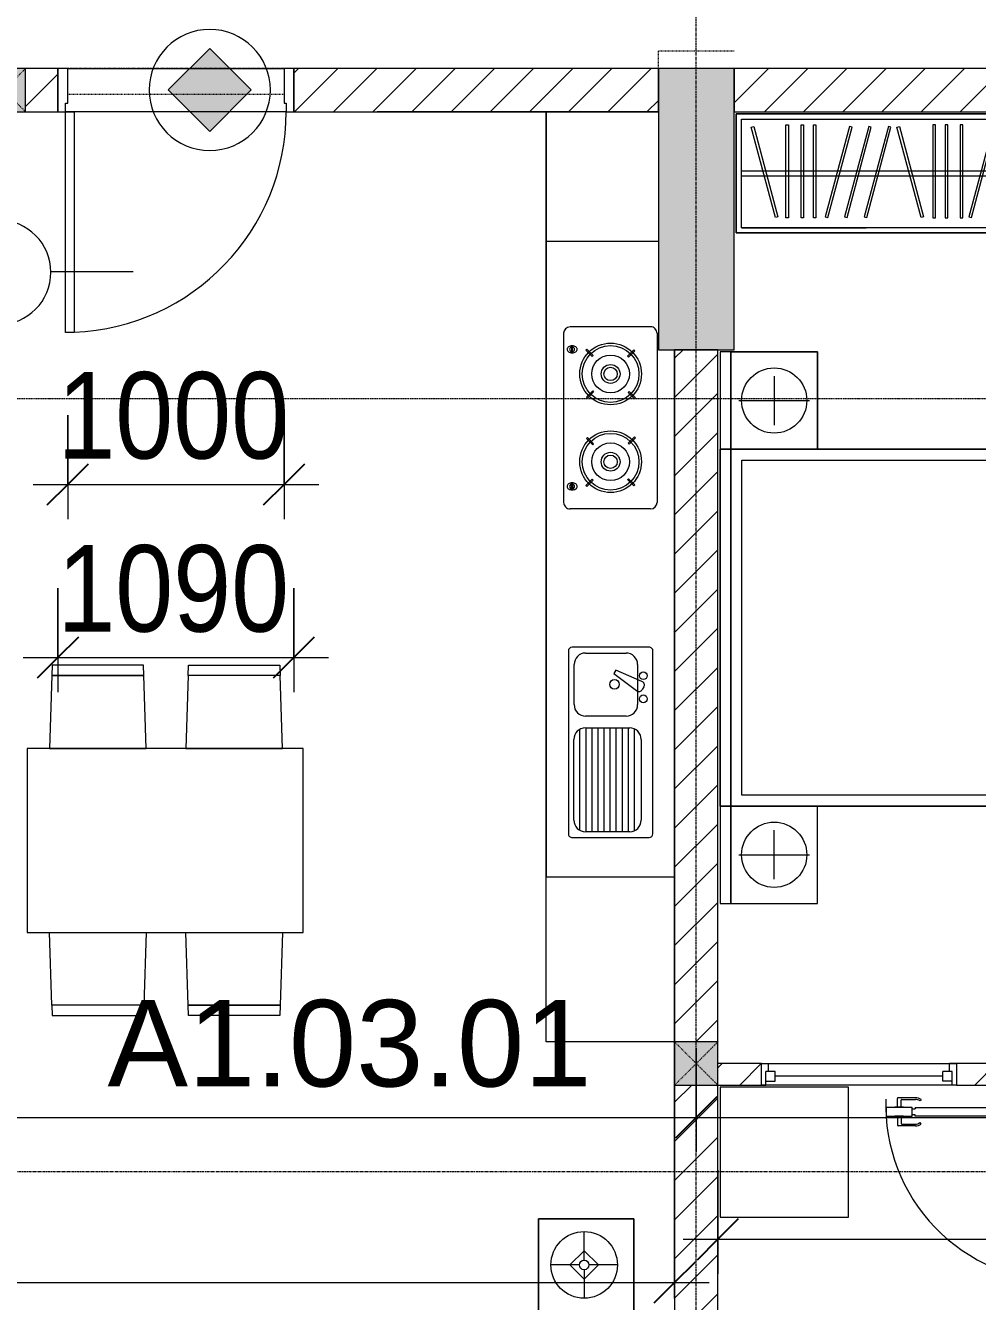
# Model space of a CAD drawing. Header units: millimetres. Extents: x 1591 to 240306, y -15958 to 82755.
# Drawn here: x 60654 to 65054, y 27837 to 33735 of the extents above; entities that cross this region are included whole.
import ezdxf

# ---------------------------------------------------------------- set-up
doc = ezdxf.new("R2010")
doc.units = ezdxf.units.MM
for name, pattern in [('Dash', [6, 3, -3]), ('Dash 1_8_', [6.35, 3.175, -3.175]), ('Dash Dot 3_16_', [7.9375, 4.7625, -1.5875, 0, -1.5875]), ('Grid Line', [22.225, 12.7, -3.175, 3.175, -3.175])]:
    doc.linetypes.add(name, pattern=pattern)
for name, color, linetype, lineweight in [('0-1', 7, 'Continuous', 5), ('A-ANNO-DIMS', 211, 'Continuous', 9), ('A-ANNO-DIMS-160', 211, 'Continuous', 9), ('A-ANNO-NOTE', 131, 'Continuous', 9), ('A-AREA', 32, 'Dash 1_8_', 9), ('A-AREA-IDEN', 2, 'Continuous', 9), ('A-DETL-GENF-1', 9, 'Continuous', 9), ('A-DETL-GENF-2', 1, 'Continuous', 9), ('A-DOOR-1', 254, 'Continuous', 9), ('A-DOOR-2', 9, 'Continuous', 9), ('A-DOOR-3', 1, 'Continuous', 9), ('A-DOOR-FRAM-1', 1, 'Continuous', 9), ('A-DOOR-IDEN', 31, 'Continuous', 9), ('A-FLOR-2', 9, 'Continuous', 9), ('A-GLAZ-1', 254, 'Continuous', 9), ('A-GLAZ-2', 9, 'Continuous', 9), ('A-WALL', 113, 'Continuous', 9), ('A-WALL-1', 253, 'Continuous', 18), ('A-WALL-2', 9, 'Continuous', 9), ('A-WALL-3', 113, 'Continuous', 18), ('A-WALL-PATT-1', 10, 'Continuous', 9), ('A-WALL-PATT-2', 111, 'Continuous', 9), ('G-ANNO-SYMB-1', 111, 'Dash Dot 3_16_', 18), ('G-IMPT-1', 254, 'Continuous', 9), ('I-FURN', 30, 'Continuous', 9), ('I-FURN-1', 254, 'Continuous', 9), ('S-COLS', 52, 'Continuous', 9), ('S-COLS-1', 52, 'Continuous', 5), ('S-COLS-2', 7, 'Continuous', 18), ('S-COLS-5', 52, 'Continuous', 18), ('S-COLS-HDLN', 52, 'Dash', 9), ('S-GRID-1', 1, 'Grid Line', 9)]:
    doc.layers.add(name, color=color, linetype=linetype, lineweight=lineweight)
doc.styles.add('Arial_6', font='arial_0.ttf', dxfattribs={"height": 400})
doc.styles.add('UTM Avo', font='UTM Avo.ttf', dxfattribs={"width": 0.9, "height": 400})
doc.dimstyles.new('1_Dim_chi_tiet_2_5', dxfattribs={"dimscale": 304.8, "dimtxt": 399.720379, "dimasz": 0.629921, "dimexe": 0.524934, "dimexo": 0.0625, "dimgap": 0.052493, "dimtad": 1, "dimdec": 0, "dimrnd": 5, "dimzin": 0, "dimdsep": 46, "dimtxsty": 'UTM Avo', "dimblk1": 'OBLIQUE', "dimblk2": 'OBLIQUE', "dimsah": 1, "dimcen": 0.09, "dimdle": 0.524934, "dimazin": 0, "dimtfac": 1, "dimtdec": 4, "dimtix": 1, "dimtmove": 0, "dimatfit": 3, "dimfxl": 1.049869, "dimfxlon": 1, "dimtvp": 1, "dimtolj": 1, "dimtzin": 0, "dimarcsym": 2})
doc.dimstyles.new('1_Dim_chi_tiet_2_5_1', dxfattribs={"dimscale": 304.8, "dimtxt": 399.720379, "dimasz": 0.629921, "dimexe": 0.524934, "dimexo": 0.0625, "dimgap": 0.052493, "dimtad": 1, "dimdec": 0, "dimrnd": 5, "dimzin": 0, "dimdsep": 46, "dimtxsty": 'UTM Avo', "dimblk1": 'OBLIQUE', "dimblk2": 'OBLIQUE', "dimsah": 1, "dimcen": 0.09, "dimdle": 0.524934, "dimazin": 0, "dimtfac": 1, "dimtdec": 4, "dimtix": 1, "dimtmove": 0, "dimatfit": 3, "dimfxl": 1.049869, "dimfxlon": 1, "dimtvp": 1, "dimtolj": 1, "dimtzin": 0, "dimarcsym": 2})
pattern_1 = [(45, (11001.35, 0), (-90.50967, 90.50967), [])]

# ---------------------------------------------------------------- blocks, each defined once
blk = doc.blocks.new('NCV_TKTC_KET CAU_rvt-1-TKCS_MB TẦNG 3-4')
at = {"layer": 'S-COLS-1'}
blk.add_hatch(color=256, dxfattribs=at).paths.add_polyline_path([(52927.6, 32236.9), (52927.6, 33536.9), (52577.6, 33536.9), (52577.6, 32236.9)])
at = {"layer": 'S-COLS-2'}
for p, q in [((52927.6, 33536.9), (52577.6, 33536.9)), ((52577.6, 33536.9), (52577.6, 32236.9)), ((52927.6, 32236.9), (52927.6, 33536.9)), ((52577.6, 32236.9), (52927.6, 32236.9))]:
    blk.add_line(p, q, dxfattribs=at)
blk = doc.blocks.new('M_Fixed - 900 x 1400-901190-TKCS_MB TẦNG 3-4')
at = {"layer": 'A-GLAZ-2'}
for p, q in [((-450, 63), (-431, 63)), ((-431, 63), (-431, 0)), ((431, 63), (431, 0)), ((448.9, 63), (431, 63)), ((-431, 44), (-387, 44)), ((-387, 44), (-387, 0)), ((-387, 22), (387, 22)), ((387, 44), (387, 0)), ((431, 44), (387, 44)), ((-450, -37), (-418, -37)), ((-431, 0), (-387, 0)), ((-418, 0), (-418, -37)), ((387, 0), (431, 0)), ((418, 0), (418, -37)), ((450, -37), (418, -37))]:
    blk.add_line(p, q, dxfattribs=at)
blk = doc.blocks.new('GIUONG NGU-2TAB-1600x2000 - GIUONG NGU-2TAB-1600x2000-885815-TKCS_MB TẦNG 3-4')
at = {"layer": 'I-FURN-1'}
for p, q in [((458.5, 0), (8.5, 0)), ((8.5, 0), (8.5, -50)), ((458.5, -50), (458.5, 0)), ((2108.2, 0), (458.5, 0)), ((458.5, 0), (458.5, -50)), ((458.5, 0), (2108.2, 0)), ((2108.2, -50), (2108.2, 0)), ((458.5, -50), (8.5, -50)), ((8.5, -50), (8.5, -450.3)), ((8.5, -50), (458.5, -50)), ((458.5, -50), (8.5, -50)), ((8.5, -50), (8.5, -450.3)), ((458.5, -450.3), (458.5, -50)), ((2108.2, -50), (458.5, -50)), ((458.5, -50), (458.5, -1938.9)), ((458.5, -50), (2108.2, -50)), ((458.5, -1938.9), (458.5, -50)), ((458.5, -450.3), (458.5, -50)), ((458.5, -50), (2108.2, -50)), ((2558.2, 0), (2108.2, 0)), ((2108.2, 0), (2108.2, -50)), ((2558.2, -50), (2108.2, -50)), ((2108.2, -50), (2108.2, -450.3)), ((2108.2, -1938.9), (2108.2, -50)), ((2108.2, -50), (2558.2, -50)), ((2108.2, -50), (2558.2, -50)), ((2108.2, -450.3), (2108.2, -50)), ((2108.2, -50), (2108.2, -1938.9)), ((2558.2, -50), (2558.2, 0)), ((2558.2, -450.3), (2558.2, -50)), ((2558.2, -50), (2558.2, -450.3)), ((233.5, -86.8), (233.5, -413.5)), ((508.5, -100), (2058.2, -100)), ((508.5, -1938.9), (508.5, -100)), ((2058.2, -100), (2058.2, -1938.9)), ((2333.2, -86.8), (2333.2, -413.5)), ((120.2, -250.2), (346.8, -250.2)), ((2446.5, -250.2), (2219.8, -250.2)), ((8.5, -450.3), (458.5, -450.3)), ((8.5, -450.3), (458.5, -450.3)), ((2108.2, -450.3), (2558.2, -450.3)), ((2558.2, -450.3), (2108.2, -450.3)), ((1997.1, -2000), (569.6, -2000)), ((569.6, -2050), (1997.1, -2050)), ((1997.1, -2050), (569.6, -2050))]:
    blk.add_line(p, q, dxfattribs=at)
for centre in [(233.5, -250.2), (2333.2, -250.2)]:
    blk.add_circle(centre, 150.7, dxfattribs=at)
for centre, radius, start, end in [((569.6, -1938.9), 111.1, 180, 270), ((569.6, -1938.9), 111.1, 180, 270), ((569.6, -1938.9), 61.1, 180, 270), ((1997.1, -1938.9), 111.1, 270, 360), ((1997.1, -1938.9), 61.1, 270, 0), ((1997.1, -1938.9), 111.1, 270, 0)]:
    blk.add_arc(centre, radius, start, end, dxfattribs=at)
blk = doc.blocks.new('TU QUAN AO-SUITE ROOM_3 - TU QUAN AO-SUITE ROOM_3-885817-TKCS_MB TẦNG 3-4')
at = {"layer": 'I-FURN-1'}
for p, q in [((0, 0), (-550, 0)), ((-550, 0), (-550, -1500)), ((-550, -1500), (-550, 0)), ((-550, 0), (0, 0)), ((0, -1500), (0, 0)), ((0, 0), (0, -1500)), ((-550, -24), (-550, -576)), ((-526, -24), (-24, -24)), ((-526, -1476), (-526, -24)), ((-526, -24), (-526, -600)), ((-287, -24), (-287, -576)), ((-263, -24), (-263, -576)), ((-24, -24), (-24, -1476)), ((-478.3, -181.1), (-61.3, -69.4)), ((-58.2, -80.9), (-475.2, -192.7)), ((-61.3, -69.4), (-58.2, -80.9)), ((-480.1, -229.7), (-50.1, -229.7)), ((-480.1, -241.7), (-480.1, -229.7)), ((-475.2, -192.7), (-478.3, -181.1)), ((-50.1, -229.7), (-50.1, -241.7)), ((-50.1, -241.7), (-480.1, -241.7)), ((-480.1, -299.2), (-50.1, -299.2)), ((-480.1, -311.2), (-480.1, -299.2)), ((-50.1, -311.2), (-480.1, -311.2)), ((-50.1, -299.2), (-50.1, -311.2)), ((-480.1, -356.4), (-50.1, -356.4)), ((-480.1, -368.4), (-480.1, -356.4)), ((-50.1, -368.4), (-480.1, -368.4)), ((-475.2, -411.5), (-478.3, -423.1)), ((-58.2, -523.3), (-475.2, -411.5)), ((-50.1, -356.4), (-50.1, -368.4)), ((-478.3, -423.1), (-61.3, -534.9)), ((-475.2, -500.3), (-478.3, -511.9)), ((-478.3, -511.9), (-61.3, -623.6)), ((-58.2, -612.1), (-475.2, -500.3)), ((-61.3, -534.9), (-58.2, -523.3)), ((-287, -576), (-287, -1476)), ((-263, -576), (-263, -1476)), ((-526, -1476), (-526, -600)), ((-475.2, -591.5), (-478.3, -603.1)), ((-478.3, -603.1), (-61.3, -714.9)), ((-58.2, -703.3), (-475.2, -591.5)), ((-61.3, -623.6), (-58.2, -612.1)), ((-61.3, -714.9), (-58.2, -703.3)), ((-478.3, -853.9), (-61.3, -742.1)), ((-58.2, -753.7), (-475.2, -865.5)), ((-61.3, -742.1), (-58.2, -753.7)), ((-475.2, -865.5), (-478.3, -853.9)), ((-480.1, -908.6), (-480.1, -920.6)), ((-480.1, -908.6), (-480.1, -920.6)), ((-50.1, -908.6), (-480.1, -908.6)), ((-480.1, -920.6), (-50.1, -920.6)), ((-50.1, -920.6), (-50.1, -908.6)), ((-480.1, -965.8), (-480.1, -977.8)), ((-480.1, -965.8), (-480.1, -977.8)), ((-50.1, -965.8), (-480.1, -965.8)), ((-480.1, -977.8), (-50.1, -977.8)), ((-50.1, -977.8), (-50.1, -965.8)), ((-480.1, -1035.3), (-480.1, -1047.3)), ((-480.1, -1035.3), (-480.1, -1047.3)), ((-50.1, -1035.3), (-480.1, -1035.3)), ((-480.1, -1047.3), (-50.1, -1047.3)), ((-50.1, -1047.3), (-50.1, -1035.3)), ((-475.2, -1075.3), (-478.3, -1086.9)), ((-478.3, -1086.9), (-61.3, -1198.6)), ((-58.2, -1187.1), (-475.2, -1075.3)), ((-475.2, -1166.5), (-478.3, -1178.1)), ((-478.3, -1178.1), (-61.3, -1289.9)), ((-58.2, -1278.3), (-475.2, -1166.5)), ((-61.3, -1198.6), (-58.2, -1187.1)), ((-61.3, -1289.9), (-58.2, -1278.3)), ((-480.1, -1320.5), (-480.1, -1332.5)), ((-480.1, -1320.5), (-480.1, -1332.5)), ((-50.1, -1320.5), (-480.1, -1320.5)), ((-480.1, -1332.5), (-50.1, -1332.5)), ((-50.1, -1332.5), (-50.1, -1320.5)), ((-480.1, -1386.9), (-480.1, -1398.9)), ((-480.1, -1386.9), (-480.1, -1398.9)), ((-50.1, -1386.9), (-480.1, -1386.9)), ((-480.1, -1398.9), (-50.1, -1398.9)), ((-50.1, -1398.9), (-50.1, -1386.9)), ((-550, -1500), (0, -1500)), ((0, -1500), (-550, -1500)), ((-24, -1476), (-526, -1476))]:
    blk.add_line(p, q, dxfattribs=at)
blk = doc.blocks.new('MAY GIAT - MAY GIAT_dwg-348053-TKCS_MB TẦNG 3-4')
at = {"layer": 'G-IMPT-1', "flags": 128}
blk.add_lwpolyline([(5, 596.6), (5, 2.3), (605, 2.3), (605, 596.6)], close=True, dxfattribs=at)
blk = doc.blocks.new('MAY GIAT - MAY GIAT-348233-TKCS_MB TẦNG 3-4')
at = {"layer": 'I-FURN-1'}
for p, q in [((5, 596.6), (5, 2.3)), ((605, 596.6), (5, 596.6)), ((605, 2.3), (605, 596.6)), ((5, 2.3), (605, 2.3))]:
    blk.add_line(p, q, dxfattribs=at)
blk.add_blockref('MAY GIAT - MAY GIAT_dwg-348053-TKCS_MB TẦNG 3-4', (0, 0))
blk = doc.blocks.new('DOOR_CW_01 CANH MO-PANEL KINH - DIG_01-900x2200-CỬA NHÔM KÍNH-901215-TKCS_MB TẦNG 3-4')
at = {"layer": 'A-DETL-GENF-1'}
for p, q in [((-397, -182), (-397, -62)), ((-397, -62), (-357, -62)), ((-357, -62), (-357, -182)), ((-357, -182), (-397, -182)), ((-397, -196), (-391, -196)), ((-397, -738), (-397, -196)), ((-391, -196), (-391, -182)), ((-391, -182), (-363, -182)), ((-363, -182), (-363, -196)), ((-357, -196), (-363, -196)), ((-357, -196), (-357, -738)), ((-442, -737), (-442, -816.5)), ((-434, -799.5), (-434, -737)), ((-433.9, -711.2), (-427.3, -715.8)), ((-397, -738), (-391, -738)), ((-357, -752), (-397, -752)), ((-397, -752), (-397, -872)), ((-391, -752), (-391, -738)), ((-363, -752), (-391, -752)), ((-357, -738), (-363, -738)), ((-363, -738), (-363, -752)), ((-357, -872), (-357, -752)), ((-320.1, -711.2), (-326.7, -715.8)), ((-320, -799.5), (-320, -737)), ((-312, -737), (-312, -816.5)), ((-399, -820.5), (-438, -820.5)), ((-399, -803.5), (-430, -803.5)), ((-399, -792.2), (-399, -831.8)), ((-397, -792.2), (-399, -792.2)), ((-397, -792.2), (-397, -831.8)), ((-357, -792.2), (-357, -831.8)), ((-357, -792.2), (-355, -792.2)), ((-355, -792.2), (-355, -831.8)), ((-355, -803.5), (-324, -803.5)), ((-355, -820.5), (-316, -820.5)), ((-399, -831.8), (-397, -831.8)), ((-397, -872), (-357, -872)), ((-355, -831.8), (-357, -831.8))]:
    blk.add_line(p, q, dxfattribs=at)
blk.add_circle((-407, -60), 10, dxfattribs=at)
for centre, radius, start, end in [((-407, -60), 814, 268, 0), ((-397, -737), 45, 145, 180), ((-397, -737), 37, 145, 180), ((-357, -737), 37, 0, 35), ((-357, -737), 45, 360, 35), ((-438, -816.5), 4, 180, 270), ((-430, -799.5), 4, 180, 270), ((-324, -799.5), 4, 270, 0), ((-316, -816.5), 4, 270, 0)]:
    blk.add_arc(centre, radius, start, end, dxfattribs=at)
at = {"layer": 'A-DOOR-2'}
for p, q in [((-450, -50), (-450, 50)), ((-450, 50), (-400, 50)), ((-400, 50), (-400, 0)), ((400, 0), (400, 50)), ((400, 50), (450, 50)), ((450, 50), (450, -50)), ((-410, -50), (-450, -50)), ((-410, 0), (-410, -50)), ((-400, 0), (-410, 0)), ((-407, -50), (-382, -50)), ((410, 0), (400, 0)), ((410, -50), (410, 0)), ((450, -50), (410, -50))]:
    blk.add_line(p, q, dxfattribs=at)
blk = doc.blocks.new('LOBBY_SOFA_1 - LOBBY_SOFA_1-V115-TKCS_MB TẦNG 3-4')
at = {"layer": 'I-FURN'}
for p, q in [((-2556, -4.9), (-2556, -660)), ((-708, -660), (-708, -4.9)), ((-2457, -66), (-2457, -660)), ((-807, -66), (-2457, -66)), ((-807, -660), (-807, -66)), ((-807, -143), (-2457, -143)), ((-1907, -143), (-1907, -660)), ((-1357, -143), (-1357, -660)), ((-3128.2, -193.5), (-2688.2, -193.5)), ((-3128.2, -633.5), (-3128.2, -193.5)), ((-2688.2, -193.5), (-2688.2, -633.5)), ((-575.9, -193.5), (-575.9, -633.5)), ((-135.9, -193.5), (-575.9, -193.5)), ((-135.9, -633.5), (-135.9, -193.5)), ((-2915.4, -269), (-2915.4, -401)), ((-348.6, -269), (-348.6, -401)), ((-2915.4, -357), (-2981.4, -423)), ((-2849.4, -423), (-2915.4, -357)), ((-414.6, -423), (-348.6, -357)), ((-348.6, -357), (-282.6, -423)), ((-2937.4, -423), (-3069.4, -423)), ((-2981.4, -423), (-2915.4, -489)), ((-2915.4, -489), (-2849.4, -423)), ((-2915.4, -445), (-2915.4, -577)), ((-2893.4, -423), (-2761.4, -423)), ((-370.6, -423), (-502.6, -423)), ((-348.6, -489), (-414.6, -423)), ((-282.6, -423), (-348.6, -489)), ((-348.6, -445), (-348.6, -577)), ((-326.6, -423), (-194.6, -423)), ((-2688.2, -633.5), (-3128.2, -633.5)), ((-575.9, -633.5), (-135.9, -633.5)), ((-2556, -660), (-708, -660)), ((-1160.3, -1020.5), (-2128.3, -1020.5)), ((-2172.3, -1064.5), (-2172.3, -1504.5)), ((-1116.3, -1504.5), (-1116.3, -1064.5)), ((-2128.3, -1548.5), (-1160.3, -1548.5))]:
    blk.add_line(p, q, dxfattribs=at)
for centre, radius in [((-2915.4, -423), 154), ((-348.6, -423), 154), ((-2915.4, -423), 22), ((-348.6, -423), 22)]:
    blk.add_circle(centre, radius, dxfattribs=at)
for centre, start, end in [((-2128.3, -1064.5), 90, 180), ((-1160.3, -1064.5), 0, 90), ((-2128.3, -1504.5), 180, 270), ((-1160.3, -1504.5), 270, 0)]:
    blk.add_arc(centre, 44, start, end, dxfattribs=at)
at = {"layer": 'I-FURN-1'}
for p, q in [((-2556, -4.9), (-2556, -660)), ((-708, -660), (-708, -4.9)), ((-2688.2, -193.5), (-3128.2, -193.5)), ((-3128.2, -193.5), (-3128.2, -633.5)), ((-2688.2, -633.5), (-2688.2, -193.5)), ((-135.9, -193.5), (-575.9, -193.5)), ((-575.9, -193.5), (-575.9, -633.5)), ((-135.9, -633.5), (-135.9, -193.5)), ((-3128.2, -633.5), (-2688.2, -633.5)), ((-575.9, -633.5), (-135.9, -633.5)), ((-2556, -660), (-708, -660)), ((-1160.3, -1020.5), (-2128.3, -1020.5)), ((-2172.3, -1064.5), (-2172.3, -1504.5)), ((-1116.3, -1504.5), (-1116.3, -1064.5)), ((-2128.3, -1548.5), (-1160.3, -1548.5))]:
    blk.add_line(p, q, dxfattribs=at)
for centre, start, end in [((-2128.3, -1064.5), 90, 180), ((-1160.3, -1064.5), 0, 90), ((-2128.3, -1504.5), 180, 270), ((-1160.3, -1504.5), 270, 0)]:
    blk.add_arc(centre, 44, start, end, dxfattribs=at)
blk = doc.blocks.new('HE BEP A - HE BEP A-V189-TKCS_MB TẦNG 3-4')
at = {"layer": 'I-FURN'}
for p, q in [((3.5, -11), (765.9, -11)), ((3.5, -605.3), (3.5, -11)), ((765.9, -11), (765.9, -605.3)), ((765.9, -11), (765.9, -605.3)), ((4303.5, -11), (765.9, -11)), ((3703.5, -530.3), (3703.5, -11)), ((1810.5, -114.2), (965.9, -114.2)), ((3279.1, -92.2), (2497.5, -92.2)), ((948.4, -131.7), (948.4, -487.8)), ((981.5, -167.9), (1448.7, -167.9)), ((1028.4, -139.9), (1401.8, -139.9)), ((1562.5, -140.8), (1747.9, -140.8)), ((1828, -487.8), (1828, -131.7)), ((2467.5, -494.2), (2467.5, -122.2)), ((2555.1, -129.3), (2587.6, -129.3)), ((2555.1, -133.3), (2555.1, -129.3)), ((2587.6, -133.3), (2555.1, -133.3)), ((2587.6, -129.3), (2587.6, -133.3)), ((3189, -129.3), (3189, -133.3)), ((3221.5, -129.3), (3189, -129.3)), ((3189, -133.3), (3221.5, -133.3)), ((3221.5, -133.3), (3221.5, -129.3)), ((3309.1, -494.2), (3309.1, -122.2)), ((975, -397.7), (975, -193.3)), ((975, -195.9), (1455.1, -195.9)), ((975, -223.9), (1455.1, -223.9)), ((1455.1, -193.3), (1455.1, -397.7)), ((1509.1, -380.9), (1509.1, -194.2)), ((1801.3, -194.2), (1801.3, -380.9)), ((2575.3, -194.9), (2570.9, -199.3)), ((2570.9, -199.3), (2600, -228.4)), ((2604.4, -224), (2575.3, -194.9)), ((2600, -228.4), (2604.4, -224)), ((2792.8, -197.7), (2763.7, -226.8)), ((2763.7, -226.8), (2768.1, -231.2)), ((2768.1, -231.2), (2797.2, -202)), ((2797.2, -202), (2792.8, -197.7)), ((2979.4, -202), (2983.8, -197.7)), ((3008.5, -231.2), (2979.4, -202)), ((2983.8, -197.7), (3012.9, -226.8)), ((3012.9, -226.8), (3008.5, -231.2)), ((3172.2, -224), (3201.4, -194.9)), ((3176.6, -228.4), (3172.2, -224)), ((3205.8, -199.3), (3176.6, -228.4)), ((3201.4, -194.9), (3205.8, -199.3)), ((975, -251.9), (1455.1, -251.9)), ((975, -279.9), (1455.1, -279.9)), ((975, -307.9), (1455.1, -307.9)), ((975, -335.9), (1455.1, -335.9)), ((1706.2, -324.4), (1627.3, -429.4)), ((1670.1, -454.1), (1721.6, -333.3)), ((1721.6, -333.3), (1706.2, -324.4)), ((975, -363.9), (1455.1, -363.9)), ((975, -391.9), (1455.1, -391.9)), ((2573.6, -416.8), (2602.8, -387.7)), ((2607.1, -392.1), (2578, -421.2)), ((2602.8, -387.7), (2607.1, -392.1)), ((2766.5, -394.9), (2770.8, -390.5)), ((2795.6, -424), (2766.5, -394.9)), ((2770.8, -390.5), (2800, -419.6)), ((3005.8, -390.5), (2976.7, -419.6)), ((2981.1, -424), (3010.2, -394.9)), ((3010.2, -394.9), (3005.8, -390.5)), ((3173.9, -387.7), (3169.5, -392.1)), ((3169.5, -392.1), (3198.6, -421.2)), ((3203, -416.8), (3173.9, -387.7)), ((979.9, -419.9), (1450.3, -419.9)), ((1401.8, -451.1), (1028.4, -451.1)), ((1747.9, -434.2), (1562.5, -434.2)), ((1644.6, -463.3), (1632.2, -456.1)), ((2578, -421.2), (2573.6, -416.8)), ((2800, -419.6), (2795.6, -424)), ((2976.7, -419.6), (2981.1, -424)), ((3198.6, -421.2), (3203, -416.8)), ((965.9, -505.3), (1810.5, -505.3)), ((3279.1, -524.2), (2497.5, -524.2))]:
    blk.add_line(p, q, dxfattribs=at)
for centre, radius in [((2685.4, -309.4), 142.6), ((3091.2, -309.4), 142.6), ((2685.4, -309.4), 131.3), ((2685.4, -309.4), 87.2), ((3091.2, -309.4), 131.3), ((3091.2, -309.4), 87.2), ((2685.4, -309.4), 43.6), ((2685.4, -309.4), 30.9), ((3091.2, -309.4), 43.6), ((3091.2, -309.4), 30.9), ((1656.3, -327.5), 22.2), ((1589.4, -460.9), 17.8), ((1696.1, -460.9), 17.8)]:
    blk.add_circle(centre, radius, dxfattribs=at)
for centre, radius, start, end in [((965.9, -131.7), 17.5, 90, 180), ((1810.5, -131.7), 17.5, 0, 90), ((2497.5, -122.2), 30, 90, 180), ((2580.1, -129.2), 24.7, 145.20397, 163.94189), ((2574.8, -125.5), 18.1, 120.79762, 145.20397), ((2571.4, -119.8), 11.5, 90, 120.79762), ((2571.4, -119.8), 11.5, 59.20238, 90), ((2568, -125.5), 18.1, 34.79603, 59.20238), ((2562.6, -129.2), 24.7, 16.05811, 34.79603), ((3214, -129.2), 24.7, 145.20397, 163.94189), ((3208.7, -125.5), 18.1, 120.79762, 145.20397), ((3205.3, -119.8), 11.5, 90, 120.79762), ((3205.3, -119.8), 11.5, 59.20238, 90), ((3201.9, -125.5), 18.1, 34.79603, 59.20238), ((3196.5, -129.2), 24.7, 16.05811, 34.79603), ((3279.1, -122.2), 30, 360, 90), ((1028.4, -193.3), 53.3, 90, 180), ((1401.8, -193.3), 53.3, 0, 90), ((1562.5, -194.2), 53.3, 90, 180), ((1747.9, -194.2), 53.3, 0, 90), ((2588.6, -131.7), 33.5, 163.94189, 180), ((2588.6, -131.7), 33.5, 180, 196.05811), ((2580.1, -134.1), 24.7, 196.05811, 214.79603), ((2571.3, -131.3), 11.6, 9.71775, 170.28225), ((2571.3, -131.3), 11.6, 189.9102, 350.0898), ((2574.8, -137.9), 18.1, 214.79603, 239.20238), ((2571.4, -143.6), 11.5, 239.20238, 270), ((2571.4, -143.6), 11.5, 270, 300.79762), ((2568, -137.9), 18.1, 300.79762, 325.20397), ((2562.6, -134.1), 24.7, 325.20397, 343.94189), ((2554.1, -131.7), 33.5, 0, 16.05811), ((2554.1, -131.7), 33.5, 343.94189, 0), ((3222.5, -131.7), 33.5, 163.94189, 180), ((3222.5, -131.7), 33.5, 180, 196.05811), ((3214, -134.1), 24.7, 196.05811, 214.79603), ((3208.7, -137.9), 18.1, 214.79603, 239.20238), ((3205.3, -131.3), 11.6, 9.71775, 170.28225), ((3205.3, -131.3), 11.6, 189.9102, 350.0898), ((3205.3, -143.6), 11.5, 239.20238, 270), ((3205.3, -143.6), 11.5, 270, 300.79762), ((3201.9, -137.9), 18.1, 300.79762, 325.20397), ((3196.5, -134.1), 24.7, 325.20397, 343.94189), ((3188, -131.7), 33.5, 0, 16.05811), ((3188, -131.7), 33.5, 343.94189, 0), ((1028.4, -397.7), 53.3, 180, 270), ((1401.8, -397.7), 53.3, 270, 0), ((1562.5, -380.9), 53.3, 180, 270), ((1747.9, -380.9), 53.3, 270, 0), ((1641, -440.7), 17.8, 140.53825, 240.0479), ((1653.4, -447.9), 17.8, 240.0479, 339.46209), ((965.9, -487.8), 17.5, 180, 270), ((1810.5, -487.8), 17.5, 270, 0), ((2497.5, -494.2), 30, 180, 270), ((3279.1, -494.2), 30, 270, 0)]:
    blk.add_arc(centre, radius, start, end, dxfattribs=at)
at = {"layer": 'I-FURN-1'}
for p, q in [((3.5, -11), (4303.5, -11)), ((3.5, -605.3), (3.5, -11))]:
    blk.add_line(p, q, dxfattribs=at)
blk = doc.blocks.new('RES_BAN AN 1 - RES_BAN AN 1-901196-TKCS_MB TẦNG 3-4')
at = {"layer": 'I-FURN-1'}
for p, q in [((-425, 0), (-425, -1275)), ((425, 0), (-425, 0)), ((425, -1275), (425, 0)), ((-761.9, -113.5), (-809.6, -115.1)), ((-809.6, -115.1), (-809.6, -536.9)), ((-761.9, -113.5), (-425, -102.3)), ((-761.9, -538.5), (-761.9, -113.5)), ((-761.9, -538.5), (-761.9, -113.5)), ((-425, -102.3), (-425, -549.7)), ((425, -102.3), (425, -549.7)), ((761.9, -113.5), (425, -102.3)), ((761.9, -538.5), (761.9, -113.5)), ((761.9, -113.5), (761.9, -538.5)), ((809.6, -115.1), (761.9, -113.5)), ((809.6, -536.9), (809.6, -115.1)), ((-809.6, -536.9), (-761.9, -538.5)), ((-425, -549.7), (-761.9, -538.5)), ((425, -549.7), (761.9, -538.5)), ((761.9, -538.5), (809.6, -536.9)), ((-809.6, -745.3), (-761.9, -743.8)), ((-809.6, -1167.2), (-809.6, -745.3)), ((-761.9, -743.8), (-425, -732.5)), ((-761.9, -1168.8), (-761.9, -743.8)), ((-761.9, -743.8), (-761.9, -1168.8)), ((-425, -732.5), (-425, -1180)), ((425, -732.5), (425, -1180)), ((761.9, -743.8), (425, -732.5)), ((761.9, -743.8), (809.6, -745.3)), ((761.9, -1168.8), (761.9, -743.8)), ((761.9, -1168.8), (761.9, -743.8)), ((809.6, -745.3), (809.6, -1167.2)), ((-761.9, -1168.8), (-809.6, -1167.2)), ((-425, -1180), (-761.9, -1168.8)), ((425, -1180), (761.9, -1168.8)), ((809.6, -1167.2), (761.9, -1168.8)), ((-425, -1275), (425, -1275))]:
    blk.add_line(p, q, dxfattribs=at)
blk = doc.blocks.new('NCV_TKTC_TANG 3 - 4_rvt-2-TKCS_MB TẦNG 3-4')
at = {"layer": 'A-WALL-PATT-1'}
h = blk.add_hatch(dxfattribs=at)
h.set_pattern_fill('FP_1', color=256, style=0, pattern_type=2)
h.set_pattern_definition([(45, (0, 0), (-90.50967, 90.50967), [])])
h.paths.add_polyline_path([(57652.6, 28836.9), (57652.6, 28936.9), (56854.2, 28936.9), (56854.2, 28836.9)])
h.paths.add_polyline_path([(56054.2, 28836.9), (56054.2, 28936.9), (55754.6, 28936.9), (55754.6, 28836.9)])
h.paths.add_polyline_path([(54352.6, 28836.9), (54352.6, 28936.9), (53954.6, 28936.9), (53954.6, 28836.9)])
h.paths.add_polyline_path([(54854.6, 28836.9), (54854.6, 28936.9), (54552.6, 28936.9), (54552.6, 28836.9)])
h.paths.add_polyline_path([(53054.6, 28836.9), (53054.6, 28936.9), (52852.6, 28936.9), (52852.6, 28836.9)])
at = {"layer": 'A-FLOR-2'}
for p, q in [((50857.6, 33336.9), (49837.6, 33336.9)), ((52058.2, 33336.9), (51278.6, 33336.9)), ((52577.6, 33336.9), (52058.2, 33336.9)), ((52652.6, 28836.9), (52652.6, 32236.9)), ((52652.6, 27850.2), (52652.6, 28836.9))]:
    blk.add_line(p, q, dxfattribs=at)
at = {"layer": 'A-WALL-1'}
for p, q in [((53054.6, 28936.9), (52852.6, 28936.9)), ((53054.6, 28836.9), (53054.6, 28936.9)), ((54352.6, 28936.9), (53954.6, 28936.9)), ((53954.6, 28936.9), (53954.6, 28836.9)), ((52852.6, 28836.9), (53054.6, 28836.9)), ((53954.6, 28836.9), (54352.6, 28836.9))]:
    blk.add_line(p, q, dxfattribs=at)
at = {"layer": 'A-WALL-2'}
for p, q in [((53054.6, 28936.9), (53954.6, 28936.9)), ((53954.6, 28836.9), (53054.6, 28836.9))]:
    blk.add_line(p, q, dxfattribs=at)
at = {"layer": 'A-DOOR-1', "rotation": 269.9999999999989}
blk.add_blockref('DOOR_CW_01 CANH MO-PANEL KINH - DIG_01-900x2200-CỬA NHÔM KÍNH-901215-TKCS_MB TẦNG 3-4', (54502.6, 28336.9), dxfattribs=at)
at = {"layer": 'A-GLAZ-1', "rotation": 180}
blk.add_blockref('M_Fixed - 900 x 1400-901190-TKCS_MB TẦNG 3-4', (53504.6, 28899.9), dxfattribs=at)
at = {"layer": 'I-FURN-1'}
for name, p, rotation in [('HE BEP A - HE BEP A-V189-TKCS_MB TẦNG 3-4', (52047.2, 29033.4), 90.0000000000065), ('TU QUAN AO-SUITE ROOM_3 - TU QUAN AO-SUITE ROOM_3-885817-TKCS_MB TẦNG 3-4', (52937.6, 33326.9), 89.9999999999998), ('GIUONG NGU-2TAB-1600x2000 - GIUONG NGU-2TAB-1600x2000-885815-TKCS_MB TẦNG 3-4', (52862.6, 29668.6), 90.00000000000065), ('RES_BAN AN 1 - RES_BAN AN 1-901196-TKCS_MB TẦNG 3-4', (49660.8, 29968.2), 90.00000000000652), ('MAY GIAT - MAY GIAT-348233-TKCS_MB TẦNG 3-4', (53459.2, 28222), 90), ('LOBBY_SOFA_1 - LOBBY_SOFA_1-V115-TKCS_MB TẦNG 3-4', (52657.5, 25090.4), 270.0000000000069)]:
    blk.add_blockref(name, p, dxfattribs=dict(at, rotation=rotation))
blk = doc.blocks.new('FD_05 - FD_05-1000x2200mm-835434-TKCS_MB TẦNG 3-4')
at = {"layer": 'A-DETL-GENF-2'}
for p, q in [((470, 100), (470, 1120)), ((470, 1120), (510, 1120)), ((510, 1120), (510, 100)), ((510, 100), (470, 100))]:
    blk.add_line(p, q, dxfattribs=at)
blk.add_arc((510, 100), 1020, 92.24747, 180, dxfattribs=at)
at = {"layer": 'A-DOOR-FRAM-1'}
for p, q in [((-510, 100), (-545, 100)), ((-545, 100), (-545, -100)), ((-510, 60), (-510, 100)), ((-500, 60), (-510, 60)), ((-500, -100), (-500, 60)), ((510, 60), (500, 60)), ((500, 60), (500, -100)), ((545, 100), (510, 100)), ((510, 100), (510, 60)), ((545, -100), (545, 100)), ((-545, -100), (-500, -100)), ((500, -100), (545, -100))]:
    blk.add_line(p, q, dxfattribs=at)
blk = doc.blocks.new('G1_SOF - BO TRU - 200x200-3054293-TKCS_MB TẦNG 3-4')
at = {"layer": 'S-COLS'}
blk.add_hatch(color=256, dxfattribs=at).paths.add_polyline_path([(100, -100), (100, 100), (-100, 100), (-100, -100)])
at = {"layer": 'S-COLS-5'}
for p, q in [((100, 100), (-100, 100)), ((-100, 100), (-100, -100)), ((100, -100), (100, 100)), ((-100, -100), (100, -100))]:
    blk.add_line(p, q, dxfattribs=at)
at = {"layer": 'S-COLS-HDLN'}
for p, q in [((100, 100), (-100, -100)), ((-100, 100), (100, -100))]:
    blk.add_line(p, q, dxfattribs=at)
blk = doc.blocks.new('DIMBLOCK50-TKCS_MB TẦNG 3-4')
at = {"layer": 'A-ANNO-DIMS-160'}
for p, q in [((55453.9, 29007.8), (55453.9, 28527.8)), ((55453.9, 28687.8), (55453.9, 29007.8)), ((63753.9, 29007.8), (63753.9, 28527.8)), ((63753.9, 28687.8), (63753.9, 29007.8)), ((55293.9, 28687.8), (63753.9, 28687.8))]:
    blk.add_line(p, q, dxfattribs=at)
at = {"layer": 'A-ANNO-DIMS-160', "lineweight": 25}
for p, q in [((55453.9, 28687.8), (55549.9, 28783.8)), ((63753.9, 28687.8), (63849.9, 28783.8)), ((55453.9, 28687.8), (55357.9, 28591.8)), ((63753.9, 28687.8), (63657.9, 28591.8))]:
    blk.add_line(p, q, dxfattribs=at)
at = {"layer": 'A-ANNO-DIMS-160', "color": 0, "insert": (59056.1, 29207.5), "char_height": 400, "width": 1314.636, "attachment_point": 1, "line_spacing_factor": 1.110334, "style": 'UTM Avo'}
blk.add_mtext('8300', dxfattribs=at)
blk = doc.blocks.new('_Oblique')
at = {"color": 0, "linetype": 'ByBlock', "lineweight": -2}
blk.add_line((-0.5, -0.5), (0.5, 0.5), dxfattribs=at)
blk = doc.blocks.new('DIMBLOCK51-TKCS_MB TẦNG 3-4')
at = {"layer": 'A-ANNO-DIMS-160'}
for p, q in [((63753.9, 29007.8), (63753.9, 28527.8)), ((63753.9, 28687.8), (63753.9, 29007.8)), ((71953.9, 29007.8), (71953.9, 28527.8)), ((71953.9, 28687.8), (71953.9, 29007.8)), ((63753.9, 28687.8), (71953.9, 28687.8))]:
    blk.add_line(p, q, dxfattribs=at)
at = {"layer": 'A-ANNO-DIMS-160', "lineweight": 25}
for p, q in [((63753.9, 28687.8), (63849.9, 28783.8)), ((71953.9, 28687.8), (72049.9, 28783.8)), ((63753.9, 28687.8), (63657.9, 28591.8)), ((71953.9, 28687.8), (71857.9, 28591.8))]:
    blk.add_line(p, q, dxfattribs=at)
at = {"layer": 'A-ANNO-DIMS-160', "color": 0, "insert": (67306.1, 29207.5), "char_height": 400, "width": 1314.636, "attachment_point": 1, "line_spacing_factor": 1.110334, "style": 'UTM Avo'}
blk.add_mtext('8200', dxfattribs=at)
blk = doc.blocks.new('DIMBLOCK78-TKCS_MB TẦNG 3-4')
at = {"layer": 'A-ANNO-DIMS-160'}
for p, q in [((60803.9, 31133.9), (60803.9, 30653.9)), ((60803.9, 30813.9), (60803.9, 31133.9)), ((61893.9, 31133.9), (61893.9, 30653.9)), ((61893.9, 30813.9), (61893.9, 31133.9)), ((60643.9, 30813.9), (62053.9, 30813.9))]:
    blk.add_line(p, q, dxfattribs=at)
at = {"layer": 'A-ANNO-DIMS-160', "lineweight": 25}
for p, q in [((60803.9, 30813.9), (60899.9, 30909.9)), ((61893.9, 30813.9), (61989.9, 30909.9)), ((60803.9, 30813.9), (60707.9, 30717.9)), ((61893.9, 30813.9), (61797.9, 30717.9))]:
    blk.add_line(p, q, dxfattribs=at)
at = {"layer": 'A-ANNO-DIMS-160', "color": 0, "insert": (60801.1, 31333.5), "char_height": 400, "width": 1314.636, "attachment_point": 1, "line_spacing_factor": 1.110334, "style": 'UTM Avo'}
blk.add_mtext('1090', dxfattribs=at)
blk = doc.blocks.new('DIMBLOCK124-TKCS_MB TẦNG 3-4')
at = {"layer": 'A-ANNO-DIMS-160'}
for p, q in [((60848.9, 31933.9), (60848.9, 31453.9)), ((60848.9, 31613.9), (60848.9, 31933.9)), ((61848.9, 31933.9), (61848.9, 31453.9)), ((61848.9, 31613.9), (61848.9, 31933.9)), ((60688.9, 31613.9), (62008.9, 31613.9))]:
    blk.add_line(p, q, dxfattribs=at)
at = {"layer": 'A-ANNO-DIMS-160', "lineweight": 25}
for p, q in [((60848.9, 31613.9), (60944.9, 31709.9)), ((61848.9, 31613.9), (61944.9, 31709.9)), ((60848.9, 31613.9), (60752.9, 31517.9)), ((61848.9, 31613.9), (61752.9, 31517.9))]:
    blk.add_line(p, q, dxfattribs=at)
at = {"layer": 'A-ANNO-DIMS-160', "color": 0, "insert": (60801.1, 32133.5), "char_height": 400, "width": 1314.636, "attachment_point": 1, "line_spacing_factor": 1.110334, "style": 'UTM Avo'}
blk.add_mtext('1000', dxfattribs=at)
blk = doc.blocks.new('HDNDCT_GHI CHÚ CỬA CHỐNG CHÁY EI30 - HDNDCT_GHI CHÚ CỬA CHỐNG CHÁY EI30-2461928-TKCS_MB TẦNG 3-4')
at = {"layer": 'A-ANNO-NOTE'}
blk.add_hatch(color=256, dxfattribs=at).paths.add_polyline_path([(-1.2, 0), (0, 1.2), (1.2, 0), (0, -1.2)])
for p, q in [((0, 1.2), (-1.2, 0)), ((1.2, 0), (0, 1.2)), ((-1.2, 0), (0, -1.2)), ((0, -1.2), (1.2, 0))]:
    blk.add_line(p, q, dxfattribs=at)
for start, end in [(360, 180), (180, 360)]:
    blk.add_arc((0, 0), 1.75, start, end, dxfattribs=at)
blk = doc.blocks.new('DIMBLOCK189-TKCS_MB TẦNG 3-4')
at = {"layer": 'A-ANNO-DIMS-160'}
for p, q in [((60803.9, 31133.9), (60803.9, 30653.9)), ((60803.9, 30813.9), (60803.9, 31133.9)), ((61893.9, 31133.9), (61893.9, 30653.9)), ((61893.9, 30813.9), (61893.9, 31133.9)), ((60643.9, 30813.9), (62053.9, 30813.9))]:
    blk.add_line(p, q, dxfattribs=at)
at = {"layer": 'A-ANNO-DIMS-160', "lineweight": 25}
for p, q in [((60803.9, 30813.9), (60899.9, 30909.9)), ((61893.9, 30813.9), (61989.9, 30909.9)), ((60803.9, 30813.9), (60707.9, 30717.9)), ((61893.9, 30813.9), (61797.9, 30717.9))]:
    blk.add_line(p, q, dxfattribs=at)
at = {"layer": 'A-ANNO-DIMS-160', "color": 0, "insert": (60801.1, 31333.5), "char_height": 400, "width": 1314.636, "attachment_point": 1, "line_spacing_factor": 1.110334, "style": 'UTM Avo'}
blk.add_mtext('1090', dxfattribs=at)
blk = doc.blocks.new('DIMBLOCK237-TKCS_MB TẦNG 3-4')
at = {"layer": 'A-ANNO-DIMS-160'}
for p, q in [((60848.9, 31933.9), (60848.9, 31453.9)), ((60848.9, 31613.9), (60848.9, 31933.9)), ((61848.9, 31933.9), (61848.9, 31453.9)), ((61848.9, 31613.9), (61848.9, 31933.9)), ((60688.9, 31613.9), (62008.9, 31613.9))]:
    blk.add_line(p, q, dxfattribs=at)
at = {"layer": 'A-ANNO-DIMS-160', "lineweight": 25}
for p, q in [((60848.9, 31613.9), (60944.9, 31709.9)), ((61848.9, 31613.9), (61944.9, 31709.9)), ((60848.9, 31613.9), (60752.9, 31517.9)), ((61848.9, 31613.9), (61752.9, 31517.9))]:
    blk.add_line(p, q, dxfattribs=at)
at = {"layer": 'A-ANNO-DIMS-160', "color": 0, "insert": (60801.1, 32133.5), "char_height": 400, "width": 1314.636, "attachment_point": 1, "line_spacing_factor": 1.110334, "style": 'UTM Avo'}
blk.add_mtext('1000', dxfattribs=at)
blk = doc.blocks.new('STN_Door Tag - STN_Door Tag-1788670-TKCS_MB TẦNG 3-4')
at = {"layer": 'A-DOOR-IDEN'}
for p, q in [((-3.37, 1.495), (3.431, 1.495)), ((-3.37, -1.524), (3.431, -1.524))]:
    blk.add_line(p, q, dxfattribs=at)
for centre, start, end in [((-3.37, -0.015), 90, 270), ((3.431, -0.015), 270, 90)]:
    blk.add_arc(centre, 1.509, start, end, dxfattribs=at)
blk = doc.blocks.new('DIMBLOCK343-TKCS_MB TẦNG 3-4')
at = {"layer": 'A-ANNO-DIMS-160'}
for p, q in [((55653.9, 28244.6), (55653.9, 27764.6)), ((55653.9, 27924.6), (55653.9, 28244.6)), ((63653.9, 28244.6), (63653.9, 27764.6)), ((63653.9, 27924.6), (63653.9, 28244.6)), ((55493.9, 27924.6), (63813.9, 27924.6))]:
    blk.add_line(p, q, dxfattribs=at)
at = {"layer": 'A-ANNO-DIMS-160', "lineweight": 25}
for p, q in [((55653.9, 27924.6), (55749.9, 28020.6)), ((63653.9, 27924.6), (63749.9, 28020.6)), ((55653.9, 27924.6), (55557.9, 27828.6)), ((63653.9, 27924.6), (63557.9, 27828.6))]:
    blk.add_line(p, q, dxfattribs=at)
at = {"layer": 'A-ANNO-DIMS-160', "color": 0, "insert": (59106.1, 28444.2), "char_height": 400, "width": 1314.636, "attachment_point": 1, "line_spacing_factor": 1.110334, "style": 'UTM Avo'}
blk.add_mtext('8000', dxfattribs=at)
blk = doc.blocks.new('DIMBLOCK344-TKCS_MB TẦNG 3-4')
at = {"layer": 'A-ANNO-DIMS-160'}
for p, q in [((63853.9, 28444.6), (63853.9, 27964.6)), ((63853.9, 28124.6), (63853.9, 28444.6)), ((71853.9, 28444.6), (71853.9, 27964.6)), ((71853.9, 28124.6), (71853.9, 28444.6)), ((63693.9, 28124.6), (72013.9, 28124.6))]:
    blk.add_line(p, q, dxfattribs=at)
at = {"layer": 'A-ANNO-DIMS-160', "lineweight": 25}
for p, q in [((63853.9, 28124.6), (63949.9, 28220.6)), ((71853.9, 28124.6), (71949.9, 28220.6)), ((63853.9, 28124.6), (63757.9, 28028.6)), ((71853.9, 28124.6), (71757.9, 28028.6))]:
    blk.add_line(p, q, dxfattribs=at)
at = {"layer": 'A-ANNO-DIMS-160', "color": 0, "insert": (67306.1, 28644.2), "char_height": 400, "width": 1314.636, "attachment_point": 1, "line_spacing_factor": 1.110334, "style": 'UTM Avo'}
blk.add_mtext('8000', dxfattribs=at)

msp = doc.modelspace()

# ---------------------------------------------------------------- hatches: boundary and pattern name
at = {"layer": 'A-WALL-PATT-2'}
h = msp.add_hatch(dxfattribs=at)
h.set_pattern_fill('FP_1', color=256, style=0, pattern_type=2)
h.set_pattern_definition(pattern_1)
h.paths.add_polyline_path([(60654.2, 33336.9), (60803.9, 33336.9), (60803.9, 33536.9), (60654.2, 33536.9), (60654.2, 33530.9)])
h.paths.add_polyline_path([(60454.2, 33336.9), (60454.2, 33536.9), (55803.9, 33536.9), (55803.9, 33336.9), (59056, 33336.9)])
h.paths.add_polyline_path([(62280, 33336.9), (63578.9, 33336.9), (63578.9, 33536.9), (61893.9, 33536.9), (61893.9, 33336.9)])
h = msp.add_hatch(dxfattribs=at)
h.set_pattern_fill('FP_1', color=256, style=0, pattern_type=2)
h.set_pattern_definition(pattern_1)
h.paths.add_polyline_path([(70340.1, 33336.9), (70538.9, 33336.9), (70538.9, 33536.9), (67653.9, 33536.9), (67653.9, 33336.9), (68728.1, 33336.9)])
h.paths.add_polyline_path([(71778.9, 33336.9), (71778.9, 33536.9), (71628.9, 33536.9), (71628.9, 33336.9)])
h.paths.add_polyline_path([(67453.9, 33336.9), (67453.9, 33536.9), (63928.9, 33536.9), (63928.9, 33336.9), (67116.1, 33336.9)])
h = msp.add_hatch(dxfattribs=at)
h.set_pattern_fill('FP_1', color=256, style=0, pattern_type=2)
h.set_pattern_definition(pattern_1)
h.paths.add_polyline_path([(63653.9, 25436.9), (63853.9, 25436.9), (63853.9, 28836.9), (63653.9, 28836.9), (63653.9, 25733.9)])
h.paths.add_polyline_path([(63653.9, 29036.9), (63853.9, 29036.9), (63853.9, 32236.9), (63653.9, 32236.9), (63653.9, 29966.6)])

# ---------------------------------------------------------------- linework, layer by layer
at = {"layer": 'A-AREA'}
for p, q in [((63578.9, 33618.4), (63928.9, 33618.4)), ((63578.9, 33536.9), (63578.9, 33618.4)), ((60848.9, 33418.8), (61848.9, 33418.8))]:
    msp.add_line(p, q, dxfattribs=at)
at = {"layer": 'A-DOOR-IDEN'}
msp.add_line((61151.3, 32596.3), (60771.6, 32596.2), dxfattribs=at)
at = {"layer": 'A-WALL'}
for p, q in [((60848.9, 33536.9), (61848.9, 33536.9)), ((61858.9, 33336.9), (60838.9, 33336.9))]:
    msp.add_line(p, q, dxfattribs=at)
at = {"layer": 'A-WALL-3'}
for p, q in [((60803.9, 33536.9), (60654.2, 33536.9)), ((60803.9, 33336.9), (60803.9, 33536.9)), ((63578.9, 33536.9), (61893.9, 33536.9)), ((61893.9, 33536.9), (61893.9, 33336.9)), ((63578.9, 33336.9), (63578.9, 33536.9)), ((67453.9, 33536.9), (63928.9, 33536.9)), ((63928.9, 33536.9), (63928.9, 33336.9)), ((60654.2, 33336.9), (60803.9, 33336.9)), ((61893.9, 33336.9), (63578.9, 33336.9)), ((63928.9, 33336.9), (67453.9, 33336.9)), ((63653.9, 32236.9), (63653.9, 29036.9)), ((63853.9, 32236.9), (63653.9, 32236.9)), ((63853.9, 29036.9), (63853.9, 32236.9)), ((63653.9, 28836.9), (63653.9, 25436.9)), ((63853.9, 25436.9), (63853.9, 28836.9))]:
    msp.add_line(p, q, dxfattribs=at)
at = {"layer": 'G-ANNO-SYMB-1'}
msp.add_line((39749.2, 32011.5), (145928.2, 32011.5), dxfattribs=at)
at = {"layer": 'S-GRID-1'}
for p, q in [((63753.9, 19175.3), (63753.9, 76690.4)), ((137213.7, 33536.9), (47524.6, 33536.9)), ((139245.7, 28436.9), (45492.6, 28436.9))]:
    msp.add_line(p, q, dxfattribs=at)

# ---------------------------------------------------------------- block references
at = {"layer": '0-1'}
for name in ['NCV_TKTC_KET CAU_rvt-1-TKCS_MB TẦNG 3-4', 'NCV_TKTC_TANG 3 - 4_rvt-2-TKCS_MB TẦNG 3-4']:
    msp.add_blockref(name, (11001.4, 0), dxfattribs=at)
at = {"layer": 'A-ANNO-NOTE', "xscale": 160, "yscale": 160, "zscale": 160}
msp.add_blockref('HDNDCT_GHI CHÚ CỬA CHỐNG CHÁY EI30 - HDNDCT_GHI CHÚ CỬA CHỐNG CHÁY EI30-2461928-TKCS_MB TẦNG 3-4', (61505.6, 33437.4), dxfattribs=at)
at = {"layer": 'A-DOOR-3', "rotation": 180}
msp.add_blockref('FD_05 - FD_05-1000x2200mm-835434-TKCS_MB TẦNG 3-4', (61348.9, 33436.9), dxfattribs=at)
at = {"layer": 'A-DOOR-IDEN', "xscale": 159.9999999999999, "yscale": 159.9999999999999, "zscale": 159.9999999999999}
msp.add_blockref('STN_Door Tag - STN_Door Tag-1788670-TKCS_MB TẦNG 3-4', (59981.1, 32596.9), dxfattribs=at)
at = {"layer": 'S-COLS'}
for p in [(60554.2, 33436.9), (63753.9, 28936.9)]:
    msp.add_blockref('G1_SOF - BO TRU - 200x200-3054293-TKCS_MB TẦNG 3-4', p, dxfattribs=at)

# ---------------------------------------------------------------- texts
at = {"layer": 'A-AREA-IDEN', "insert": (62151.2, 28825.1), "char_height": 400, "width": 2233.6, "attachment_point": 8, "line_spacing_factor": 0.936439, "style": 'Arial_6'}
msp.add_mtext('\\pt8,16,24,32,40,48,56,64,72,80,88,96,104,112,120,128,136,144,152,160,168,176,184,192,200,208,216,224,232,240,248,256;A1.03.01', dxfattribs=at)

# ---------------------------------------------------------------- dimensions: what is measured, and where the dimension line sits
at = {"layer": 'A-ANNO-DIMS'}
for base, p1, p2, dimstyle, override, picture, middle in [((61848.9, 31613.9), (60848.9, 31933.9), (61848.9, 31933.9), '1_Dim_chi_tiet_2_5', {"dimpost": '<>', "dimfxl": 1000}, 'DIMBLOCK124-TKCS_MB TẦNG 3-4', (61348.9, 31836.9)), ((61848.9, 31613.9), (60848.9, 31933.9), (61848.9, 31933.9), '1_Dim_chi_tiet_2_5', {"dimpost": '<>', "dimfxl": 1000}, 'DIMBLOCK237-TKCS_MB TẦNG 3-4', (61348.9, 31836.9)), ((61893.9, 30813.9), (60803.9, 31133.9), (61893.9, 31133.9), '1_Dim_chi_tiet_2_5', {"dimpost": '<>', "dimfxl": 1090}, 'DIMBLOCK78-TKCS_MB TẦNG 3-4', (61348.9, 31036.9)), ((61893.9, 30813.9), (60803.9, 31133.9), (61893.9, 31133.9), '1_Dim_chi_tiet_2_5', {"dimpost": '<>', "dimfxl": 1090}, 'DIMBLOCK189-TKCS_MB TẦNG 3-4', (61348.9, 31036.9)), ((63753.9, 28687.8), (55453.9, 29007.8), (63753.9, 29007.8), '1_Dim_chi_tiet_2_5', {"dimpost": '<>', "dimfxl": 8300}, 'DIMBLOCK50-TKCS_MB TẦNG 3-4', (59603.9, 28910.8)), ((71953.9, 28687.8), (63753.9, 29007.8), (71953.9, 29007.8), '1_Dim_chi_tiet_2_5', {"dimpost": '<>', "dimfxl": 8200}, 'DIMBLOCK51-TKCS_MB TẦNG 3-4', (67853.9, 28910.8)), ((71853.9, 28124.6), (63853.9, 28444.6), (71853.9, 28444.6), '1_Dim_chi_tiet_2_5_1', {"dimpost": '<>', "dimfxl": 8000}, 'DIMBLOCK344-TKCS_MB TẦNG 3-4', (67853.9, 28347.6)), ((63653.9, 27924.6), (55653.9, 28244.6), (63653.9, 28244.6), '1_Dim_chi_tiet_2_5_1', {"dimpost": '<>', "dimfxl": 8000}, 'DIMBLOCK343-TKCS_MB TẦNG 3-4', (59653.9, 28147.6))]:
    dim = msp.add_linear_dim(base=base, p1=p1, p2=p2, dimstyle=dimstyle, override=override, dxfattribs=at)
    dim.commit()
    dim.dimension.update_dxf_attribs({"geometry": picture, "text_midpoint": middle})

doc.saveas('drawing.dxf')
